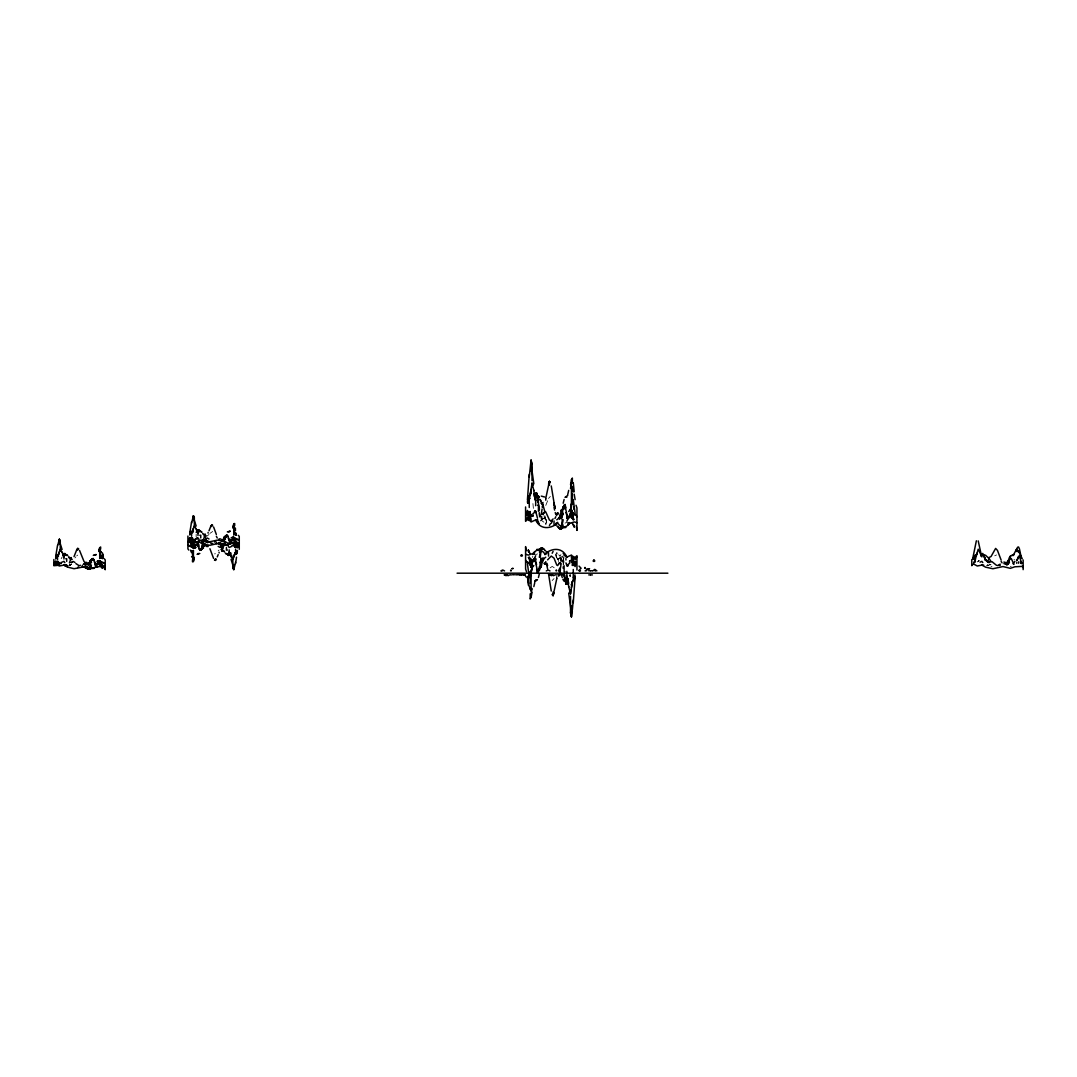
<?xml version="1.0" encoding="UTF-8"?>
<svg xmlns="http://www.w3.org/2000/svg" width="1077" height="1077" viewBox="0 0 1077 1077"><rect width="100%" height="100%" fill="white"/><g stroke="black" fill="none" stroke-linecap="round" stroke-linejoin="round"><path stroke-width="0.75" stroke-dasharray="5 3.75" d="M532.805 556.109L532.59 557.401M543.925 522.183L542.094 520.931L541.179 518.562L542.094 513.11M560.444 563.89L561.359 558.438L560.444 556.069L558.6 554.817M547.601 500.805L545.77 505.423M550.091 567.875L552.218 566.421L554.345 567.875M540.264 520.999L542.094 518.495L542.094 516.489M560.444 560.511L560.444 558.451L562.275 556.001M61.187 558.68L62.103 557.092M548.516 498.422L550.347 496.457M554.022 578.578L552.178 580.543M569.652 575.778L570.15 574.701L570.689 576.383M562.275 557.347L563.19 556.109M564.106 557.671L562.275 561.238L560.444 559.246M74.946 557.926L75.861 556.836M209.921 533.384L212.667 531.5M560.942 554.628C558.223 556.688 561.602 561.05 564.267 558.976M209.005 534.488L207.174 536.009M218.173 550.912L219.089 550.01M541.179 520.11L544.841 517.579L543.01 518.414M559.528 558.586L557.684 559.421L561.359 556.89M69.44 565.196L71.27 564.563L68.524 565.573M76.777 555.799L77.692 555.113M994.717 555.799L996.548 554.951M565.021 523.085L566.865 522.372M537.504 553.915L535.673 554.628M542.094 519.249L543.925 518.185M558.6 558.815L560.444 557.751M986.465 565.573L991.042 564.658M570.5 574.903L569.329 575.131M70.355 564.819L71.27 564.456M1010.307 566.744L1011.222 566.475M977.283 561.925L979.128 560.457L978.212 561.4L979.128 561.023L978.212 560.834L979.128 561.817L978.212 560.592M214.511 553.888L215.427 553.726M570.245 576.585L569.666 576.451M542.094 518.495L543.01 518.67M559.528 558.33L560.444 558.505M991.042 566.287L991.971 566.569M1013.982 559.609L1014.897 559.986M540.264 516.516L539.348 514.671L542.094 517.754M543.925 518.374L544.841 518.872L544.841 517.512L546.685 521.228M555.853 555.772L557.684 559.488L557.684 558.128L558.6 558.626M987.38 564.523L988.296 565.546M70.355 565.546L69.44 563.958M561.359 559.757L562.275 562.194M540.264 514.806L541.179 517.243M557.684 558.128L558.6 561.548M543.925 515.452L544.841 518.872M555.853 554.372L556.459 556.782M546.066 520.218L546.685 522.628M561.359 558.438L561.965 560.942M540.56 516.058L541.179 518.562M539.644 513.15L540.264 515.816M564.106 562.302L563.19 557.496L563.19 565.183M545.07 515.937L545.77 519.76M555.853 553.968L556.54 557.832M545.999 519.168L546.685 523.032M563.19 559.825L563.742 564.321M538.796 512.679L539.348 517.175L539.348 511.817M532.927 503.551L533.384 508.384M196.162 534.165L196.162 537.046M990.126 564.361L989.211 564.456L990.126 564.442"/><path stroke-width="1.5" d="M579.87 570.864L578.874 570.729M529.251 474.338L527.42 500.078M573.274 602.662L575.118 576.922M529.251 477.044L531.082 460.054L532.011 464.564M572.358 609.757L573.274 599.956M527.568 503.026L528.336 495.703M574.203 581.297L574.66 576.909M530.167 495.299L532.011 483.169L533.842 490.573M572.358 581.701L570.527 593.831L568.696 586.427M540.264 557.146L541.179 549.526L540.264 552.649M562.275 524.351L561.359 527.474L562.275 519.854M539.348 557.28L541.179 548.18L542.094 547.749L544.841 550.037M563.19 519.72L561.359 528.82L560.444 529.251L557.684 526.963M528.524 517.27L529.251 511.642L528.336 512.908M574.203 564.092L573.274 565.398L573.826 561.144M525.589 560.188L526.505 562.046L529.251 563.015L532.011 566.906L530.167 577.676L529.251 577.285L527.42 563.554M529.44 516.852L530.167 511.481L529.251 516.193M573.099 560.148L572.358 565.519L573.274 560.807M530.719 560.511L530.167 564.51L531.082 567.269L532.927 560.538L531.082 567.269L531.082 565.869M571.806 516.489L572.358 512.49L571.443 509.731L569.612 516.462L571.443 509.731L571.443 511.131M57.525 545.379L55.681 556.526M191.571 521.928L189.74 533.075M235.607 563.459L236.523 557.146M529.709 496.51L531.082 489.389M572.816 580.49L571.443 587.611M531.082 573.274L532.011 567.552L531.082 572.358L531.082 591.111L530.167 588.352M541.179 560.659L540.264 562.988L541.179 558.142L539.348 569.181L537.504 572.493L536.588 569.208M563.19 513.285L561.359 518.858L563.19 507.819L565.021 504.507L565.937 507.792M571.443 503.726L570.527 509.448L572.358 502.205M541.179 514.631L542.094 509.017M560.444 567.983L561.13 563.769M548.516 484.152L549.432 481.5L550.347 482.563L549.432 481.325L545.77 498.328M554.022 592.848L553.107 595.5L552.178 594.437L553.107 595.675L556.769 578.672M531.082 597.466L532.011 592.363M570.527 484.637L571.443 479.534M527.878 503.201L528.336 500.711L527.73 503.228M976.368 540.789L972.706 558.613M527.42 501.976L528.336 497.561L529.251 496.834L530.167 498.516M541.179 561.723L541.785 558.761M560.74 518.239L561.359 515.277M573.274 569.477L573.274 580.166L575.118 575.024M579.52 570.837L580.516 570.837M57.821 545.137L59.356 539.187L60.272 541.152M191.571 523.099L193.416 515.748L194.331 517.7M235.607 562.288L233.763 569.652L232.847 567.7M535.673 505.705L535.673 497.426L534.757 498.18L535.673 494.087L536.588 493.791L539.348 508.29M566.865 582.913L565.937 583.209L564.106 574.472L565.937 584.124L566.865 583.801L567.781 578.82L566.865 579.574L566.865 571.295M533.842 586.615L534.757 582.684M567.781 494.316L568.696 490.385M538.433 577.514L539.348 573.758M564.106 499.486L563.19 503.242M526.505 514.241L527.42 510.404M575.118 566.596L576.033 562.759M55.681 558.95L56.596 554.628M190.656 531.176L189.74 534.986L189.74 534.205M236.523 554.211L237.438 550.414M570.527 612.436L571.443 616.946L572.358 610.928M543.01 557.698L541.179 567.04L540.264 567.687M559.528 519.302L561.359 509.959L562.275 509.367M534.757 496.793L535.673 493.199L536.588 492.876L538.433 502.528L537.504 496.753M530.167 495.595L531.082 492.054M571.443 584.946L572.358 581.405M975.452 561.521L974.537 562.181L978.212 549.203L981.874 556.849L980.959 555.49L981.874 555.369L980.959 555.692M58.441 554.453L60.272 549.203L62.103 552.407M192.5 531.001L194.331 525.751L196.162 528.955M531.082 594.491L532.011 588.513L531.082 589.752L530.167 587.517M571.443 482.509L570.527 488.487L571.443 487.248M540.264 566.96L539.348 570.379L539.348 566.785M562.275 510.04L563.19 506.621L563.19 509.017M530.786 560.053L530.167 562.315L529.251 557.038M571.443 518.064L572.358 514.685L573.274 519.962M530.167 517.674L531.082 514.348L529.251 517.66L532.927 515.896M573.274 559.34L572.358 559.326L571.443 562.652L573.274 558.801M90.535 565.075L89.62 568.373L90.535 567.027M202.584 543.764L203.499 540.466L202.584 541.812M224.595 541.637L223.679 544.935L224.595 543.575M974.537 562.194L975.452 558.936L973.621 563.338M91.451 565.021L89.62 568.952L85.958 568.158M201.668 543.818L203.499 539.887L207.174 540.681M225.51 541.569L224.595 544.706L222.764 545.258L225.51 543.885M56.596 564.563L57.525 561.521L56.596 562.073M236.523 546.766L235.607 547.331L236.523 544.275L234.692 547.385L235.607 544.477L233.763 546.147L235.607 544.706L234.692 545.137L234.692 543.67M57.525 564.361L58.441 561.454L57.525 563.5M191.571 540.923L192.5 538.015L191.571 540.923L193.416 539.254L191.571 540.681L192.5 540.25L192.5 541.731M531.082 560.552L532.011 562.019L532.927 561.4L535.673 555.745M566.865 521.255L569.612 515.6L570.527 514.981L571.443 516.448M527.42 515.843L529.251 511.642M575.118 561.157L573.274 565.358M539.348 568.629L538.433 572.075M563.19 508.371L564.106 504.925M532.927 560.336L532.011 562.908L532.011 559.932M569.612 516.664L570.527 514.092L570.527 517.068M57.525 556.23L59.356 551.895M191.571 532.778L193.416 528.444M235.607 552.609L233.763 556.944M90.535 562.396L89.62 564.644L92.366 558.613L94.211 559.852M239.269 542.889L231.016 543.346L226.426 544.895L220.018 543.037L209.921 545.272L203.499 544.262L200.753 550.226L198.908 548.987M69.44 562.827L70.355 560.39M203.499 539.375L204.415 536.938M222.764 548.449L223.679 546.012M561.359 516.664L563.19 513.541M561.359 516.341L562.275 514.012M76.777 549.62L78.621 548.705L77.692 548.408L76.777 549.647L74.03 556.58M210.836 526.182L212.667 525.266L211.752 524.957L210.836 526.195L209.005 530.759M217.258 556.903L218.173 554.628M560.444 515.452L559.528 517.714L556.769 519.828M542.094 561.548L543.01 559.286L545.77 557.172M98.788 549.835L99.717 547.628M193.416 561.211L194.331 559.003M232.847 526.384L233.763 524.176M534.757 561.319L535.673 559.125M566.865 517.875L567.781 515.681M231.932 537.558L233.763 537.248L231.932 540.169L233.763 537.248L235.607 539.092L239.269 540.317M202.584 546.443L203.499 544.195L197.993 541.664L193.416 542.552L189.74 540.573L187.91 541.637M533.842 513.15L534.757 511.104L535.673 511.265L537.504 518.212M565.937 562.894L566.865 565.735L567.781 565.896L568.696 563.85M542.094 507.105L543.01 505.073L544.841 511.723M558.6 570.15L559.528 571.927L560.444 569.895M559.528 570.81L560.444 568.791M996.548 565.371L991.971 561.655L988.296 562.194L989.211 562.625L986.465 560.875L987.38 561.521L989.211 558.68L991.042 561.561M1007.56 561.884L1010.307 556.311L1013.982 554.48L1013.067 555.624L1017.644 547.183L1018.559 546.981L1019.475 548.987L1021.09 556.782M195.247 545.137L193.416 548.139L191.571 546.308L187.91 545.07M223.679 539.658L222.764 541.569L225.51 539.025M551.262 523.341L552.178 521.43M539.348 551.962L541.179 548.287L542.094 548.785L541.179 548.18L539.348 549.741M563.19 525.038L561.359 528.713L560.444 528.215L561.359 528.82L563.19 527.259M55.681 557.347L56.596 555.422L58.441 555.84M189.74 533.896L190.656 531.984L192.5 532.401M234.692 552.999L236.523 553.416L237.438 551.491M975.452 556.472L977.283 553.039L975.452 556.028M554.938 518.522L555.853 516.677M63.933 558.963L63.933 555.369L63.018 555.692L63.933 553.928L65.778 555.072M229.186 549.876L229.186 553.47L231.016 553.12L229.186 554.911L227.355 553.766M231.016 556.432L232.847 559.636L234.692 554.386L232.847 556.378M549.432 525.509L550.347 523.745M552.178 553.255L553.107 551.491M525.589 519.854L527.42 517.418L531.082 521.968L535.673 519.908C540.129 530.019 550.535 529.13 557.684 523.112C561.05 528.134 566.004 528.188 569.612 523.503L574.203 521.901L576.949 522.762M576.949 557.146L575.118 559.582L571.443 555.032L566.865 557.092C562.396 546.981 552.003 547.87 544.841 553.888C541.475 548.866 536.521 548.812 532.927 553.497L528.336 555.099L525.589 554.238M533.842 565.492L532.011 567.525L528.336 562.423L526.505 561.965M568.696 511.508L570.527 509.475L573.274 513.985L576.033 514.954L576.949 516.812M54.765 562.652L55.681 560.982M188.825 539.2L189.74 537.544M237.438 547.856L238.354 546.187M99.717 557.846L100.632 556.19L101.548 556.365L102.463 558.734M193.416 550.993L192.5 552.649L191.571 552.474L190.656 550.105M233.763 534.407L234.692 532.738L235.607 532.913L236.523 535.282M87.789 564.846L90.535 560.538M205.33 543.993L202.584 548.301M221.849 541.394L224.595 537.086M1005.73 563.944L1009.391 559.353M973.621 557.671L972.706 559.246L974.537 555.422L976.368 555.84M67.609 555.247L63.933 553.538L63.018 555.099L63.933 556.849L62.103 552.232M193.416 531.19L192.5 532.738L191.571 532.2M197.078 531.648L198.908 529.951L201.668 532.078M225.51 553.591L227.355 554.009L228.27 555.436L230.101 553.74M980.959 555.099L982.789 553.403L985.549 560.067L984.634 558.694L987.38 561.615L984.634 558.95L987.38 561.521M58.441 554.574L59.356 553.349M192.5 531.136L193.416 529.601M99.717 548.907L98.788 551.505L99.717 550.966L101.548 552.326M193.416 559.932L194.331 557.334L193.416 557.873L191.571 556.513M233.763 525.468L232.847 528.053L233.763 527.515L235.607 528.888M562.275 509.717L561.359 511.198L561.359 509.959M540.264 567.283L541.179 565.802L541.179 567.04M90.535 560.834L91.451 559.353L92.366 560.336M200.753 548.503L201.668 549.485L202.584 548.005M226.426 536.885L225.51 535.902L223.679 537.342M101.548 565.129L100.632 562.84L99.717 564.308L98.788 563.298M58.441 564.133L59.356 562.692L57.525 564.133L61.187 563.365M511.306 570.797L510.929 569.975L510.552 570.797M556.728 570.797L556.338 569.975L555.961 570.797M595.716 570.823L594.935 569.652L594.962 570.823M534.757 552.097L532.927 554.426M567.781 524.903L569.612 522.574M553.107 518.912L551.262 520.999L549.432 520.016L545.77 511.952L544.841 511.454L543.01 514.267L543.925 513.029M204.415 543.791L201.668 546.604L203.499 545.285M1006.645 565.048L1009.391 562.342L1007.56 563.554L1008.476 562.584L1007.56 564.644L1009.391 559.865L1011.222 558.438L1013.982 564.402M537.504 521.618L536.588 520.945L537.504 519.639L537.504 521.618L538.433 521.456L537.504 521.941L539.348 523.503M228.27 536.413L226.426 535.175L223.679 541.206L217.258 540.129L207.174 542.35L200.753 540.506L196.162 542.054L187.91 542.498M215.427 560.444L216.342 559.192L214.511 560.134L215.427 560.363L215.427 558.828M95.126 565.681L97.872 563.231L99.717 563.608M197.993 543.158L195.247 545.608L193.416 545.231M229.186 542.243L231.932 539.792L233.763 540.156M527.42 512.49L528.336 511.319M558.6 563.971L559.528 562.813L557.684 565.546L556.769 565.048L554.022 558.155L551.262 556.055L547.601 559.865M574.203 565.681L575.118 564.51M189.74 539.9L191.571 538.069L190.656 538.742M237.438 545.5L235.607 547.318M58.441 555.18L57.525 556.324L58.441 556.176L57.525 555.638M192.5 531.728L190.656 533.303M234.692 553.659L235.607 552.514M1014.897 561.467L1013.067 563.742M91.451 560.107L92.366 558.613M225.51 536.656L226.426 535.175M97.872 563.702L98.788 562.584L98.788 563.877M231.932 540.25L232.847 539.146L232.847 540.425M100.632 557.442L99.717 558.492L99.717 550.374L100.632 551.572M234.692 533.99L233.763 535.054L233.763 526.936L234.692 528.12M973.621 559.246L974.537 558.196M1018.559 557.442L1016.728 560.834L1018.559 556.19L1019.475 556.365L1021.319 562.302M514.469 574.755L512.585 574.755M518.064 574.755L519.949 574.755M521.443 574.755L523.341 574.755M559.892 574.755L558.007 574.755M223.679 540.25L224.595 539.214L223.679 541.206L229.186 543.737L233.763 542.848L237.438 544.814L239.269 543.764M501.734 570.837L502.474 570.743M558.6 576.168L559.528 575.145M231.016 542.821L231.932 541.812M89.62 563.554L91.451 562.234M236.523 544.343L235.607 545.352L235.607 544.477M500.872 570.931L502.717 569.989L504.575 570.931M546.295 570.931L548.139 569.989L549.984 570.931M85.029 565.062L88.704 563.177M204.415 545.662L206.259 544.625L205.33 544.895M573.274 577.366L574.203 576.397M542.094 503.43L543.01 502.447M566.865 518.481L567.781 517.525M534.757 559.475L535.673 558.519L535.673 560.228M95.126 564.227L96.041 563.271M192.5 544.41L192.5 546.954L193.416 544.06L194.331 546.174L195.247 545.231L193.416 548.139L191.571 542.862M197.078 545.568L197.993 544.612M229.186 540.775L230.101 539.833M526.505 515.102L527.42 514.146L528.336 514.927M574.203 562.073L575.118 562.854L576.033 561.898M62.103 562.181L63.933 561.359L64.862 562.584M196.162 538.729L197.993 537.908L198.908 539.146M228.27 546.254L229.186 547.479L231.016 546.658M980.043 562.181L981.874 561.359L982.789 562.584M70.355 559.555L71.27 558.68L72.199 559.448M204.415 536.117L205.33 535.242L206.259 536.009M204.415 536.602L205.33 535.713M222.764 548.799L221.849 550.159L220.933 549.391M194.331 545.164L195.247 544.289M1006.645 563.756L1009.391 562.302M507.644 574.849L506.109 575.67L504.13 574.849M509.69 574.849L508.156 575.67L506.19 574.849M553.053 574.849L551.518 575.67L549.553 574.849M555.113 574.849L553.578 575.67L551.599 574.849M91.451 567.323L88.704 568.696L102.463 565.963L105.209 566.34M201.668 541.516L204.415 540.142L201.668 540.56M83.198 564.51L85.029 563.581L84.114 563.702M525.589 516.045L526.505 515.264M99.717 565.196L100.632 564.429L99.717 560.7L97.872 563.608L99.717 560.7L101.548 562.544L105.209 563.769M558.6 517.997L559.528 517.229M543.01 559.771L543.925 559.003M77.692 567.525L78.621 566.771M211.752 544.073L212.667 543.32M214.511 542.068L215.427 541.314M569.612 515.964L570.527 515.21L574.203 519.518M532.927 561.036L532.011 561.79L528.336 557.482M53.85 565.075L55.681 564.025L59.356 566.004L63.933 565.102L67.609 567.135L74.03 568.71L85.958 566.489L91.451 568.333M971.791 565.075L973.621 564.025L977.283 566.004L981.874 565.102L985.549 567.135L992.886 568.75L1002.97 566.556L1010.307 568.333L1014.897 566.785L1023.15 566.34M96.957 561.467L98.788 560.592L104.294 562.988M196.162 547.372L194.331 548.247L188.825 545.851M231.016 538.015L232.847 537.14L238.354 539.55M558.6 513.756L557.684 512.8L556.769 513.514L556.769 515.398M543.925 563.244L544.841 564.2L545.77 563.486L545.77 561.602M101.548 565.977L102.463 565.277L102.463 566.623M236.523 541.825L235.607 542.525L234.692 538.446L234.692 540.977L236.523 541.718M567.781 495.366L565.021 497.345M534.757 581.634L537.504 579.655M56.596 562.181L57.525 561.521M90.535 560.686L89.62 560.794M202.584 548.153L203.499 548.045M536.588 520.945L537.504 519.639M1005.73 564.038L1006.645 563.419M517.189 574.795L515.695 574.795M562.611 574.795L561.117 574.795M96.041 567.269L97.872 566.26M197.078 541.583L195.247 542.579M230.101 543.818L231.932 542.808M556.769 522.883L557.684 522.318M544.841 554.682L545.77 554.116M64.862 564.523L64.862 565.56L65.778 564.981L66.693 565.775L65.778 565.99L67.609 566.664M187.91 542.269L191.571 541.946M239.269 543.118L235.607 543.441M536.588 496.941L538.433 496.066L539.348 497.143M565.937 580.059L564.106 580.934L563.19 579.857M1000.223 564.133L997.464 565.573M567.781 518.562L568.696 518.037L567.781 518.562L565.937 512.517M534.757 558.438L533.842 558.963L534.757 558.438L536.588 564.483M71.27 562.625L72.199 562.127M206.259 538.675L205.33 539.187L207.174 538.002L209.005 538.985M220.933 546.712L221.849 546.214L220.018 547.399L218.173 546.402M55.681 561.884L56.596 561.386M189.74 538.446L190.656 537.935M236.523 547.453L237.438 546.954M572.358 559.326L569.612 561.104M565.937 527.501L561.359 527.918L561.359 528.82M536.588 549.499L541.179 549.082L540.264 548.583M70.355 557.967L71.27 557.549M205.33 534.098L203.499 534.515L202.584 533.303M221.849 551.289L223.679 550.872L224.595 552.084M95.126 564.483L96.041 564.065L96.041 564.981M197.078 544.774L197.993 544.356L197.993 545.097M56.596 563.944L55.681 562.611L53.85 563.433M188.825 539.577L190.656 539.496L190.656 540.506M236.523 545.891L239.269 545.406M225.51 544.841L223.679 545.514L223.679 544.087M585.08 570.864L586.225 570.864M560.444 514.658L559.528 516.085M542.094 562.342L543.01 560.915M521.349 574.943L519.895 574.943M525.091 574.903L523.18 574.943M569.612 510.431L570.527 510.094L572.358 499.324L573.274 499.715L575.118 513.446M532.011 566.906L532.927 566.569M86.874 564.267L87.789 563.944M220.933 540.829L221.849 540.492M197.993 535.511L197.993 531.917L196.162 532.267L197.993 530.476L199.837 531.634M97.872 563.392L102.463 565.156M195.247 545.447L190.656 543.683M231.932 539.954L236.523 541.489M90.535 562.665L91.451 562.342L90.535 562.584M79.536 565.573L80.452 565.263M564.927 575.145L563.473 574.755M86.874 562.436L85.029 562.329L85.029 563.15M220.933 538.998L219.089 538.89L219.089 539.712M206.259 546.402L208.09 546.51L208.09 545.689M534.757 497.089L535.673 500.832L534.757 497.709L535.673 497.426M566.865 579.574L567.781 579.291L566.865 576.168L567.781 579.911M93.295 555.342L96.041 554.48M229.186 531.324L230.101 531.028M197.078 554.359L197.993 554.076M541.273 496.107L544.639 497.009M588.607 570.729L590.492 570.729M590.654 570.729L592.538 570.729M87.789 568.777L88.704 569.141M205.33 540.062L204.415 539.698M64.862 565.263L65.778 564.981M227.355 531.89L229.186 531.809M197.993 553.578L199.837 553.497M563.19 513.823L562.275 513.662M85.029 566.394L85.958 566.139M207.174 542.7L208.09 542.445M219.089 542.943L220.018 542.7M64.862 555.167L67.609 555.53M66.693 564.86L63.933 564.994M223.679 545.474L221.849 545.312M192.5 540.694L195.247 539.914M234.692 544.706L231.932 545.474L231.932 546.51M590.344 574.916L588.756 574.916M590.802 574.916L592.39 574.916M584.932 568.373L584.986 567.391L584.851 568.373M586.655 570.298C588.607 567.04 585.39 570.043 586.521 570.352M198.908 540.452L203.499 540.264L202.584 540.062M94.211 568.387L89.62 568.575L90.535 568.791M228.27 544.949L223.679 545.124L224.595 545.339M521.524 554.722C518.71 556.647 524.445 556.647 521.631 554.722M593.898 560.013C591.085 561.952 596.82 561.952 594.006 560.013M88.704 562.827L87.789 563.446M204.415 546.012L205.33 545.393M1006.645 562.827L1003.885 562.032M536.588 496.335L538.433 496.214L539.348 497.789M565.937 580.665L564.106 580.786L563.19 579.211M537.504 505.261L538.433 505.1L538.433 511.292M565.021 571.739L564.106 571.9L564.106 565.708M97.872 560.996L99.717 561.225M195.247 547.843L193.416 547.614M975.452 556.324L976.368 556.176M227.355 553.915L225.51 553.309M196.162 528.794L197.078 532.051L197.993 531.917M63.018 555.49L63.933 555.369M229.186 553.47L230.101 553.349L231.016 556.607M541.179 503.417L542.094 503.296M201.668 546.362L202.584 546.254M197.993 554.022L198.908 553.766M197.993 544.895L198.908 544.787M505.49 574.903L504.776 574.903M511.4 574.903L510.686 574.903M550.912 574.903L550.199 574.903M556.822 574.903L556.109 574.903M578.982 570.325L581.095 568.266L579.036 566.098M64.862 554.897L65.778 554.83M982.789 554.897L985.549 555.247L988.296 557.859L991.042 556.54L995.633 548.408L997.464 550.401L1001.139 560.094M199.837 535.309L200.753 535.242L200.753 537.935M65.778 558.761L66.693 558.694L66.693 561.373M227.355 550.078L226.426 550.145L226.426 547.466M85.958 566.717L86.874 566.664M70.355 558.519L68.524 556.755M592.915 570.797L594.76 569.383L596.887 570.837M103.379 567.417L102.463 568.198L100.632 566.475M457.079 573.193L667.888 573.193M204.415 539.792L206.259 540.264M220.018 544.706L222.764 545.595M86.874 568.575L88.704 569.046M1020.404 562.8L1022.235 562.961M234.692 532.913L235.607 532.953L235.607 535.269M192.5 552.488L191.571 552.434L191.571 550.724M100.632 556.365L101.548 556.405L101.548 558.128M983.705 565.088L981.874 564.765M558.6 527.932L560.444 529.009M542.094 547.991L543.925 549.068M230.101 531.419L228.27 531.634M223.679 539.442L221.849 540.008M95.126 554.817L96.041 554.87M190.656 543.898L192.5 544.302M100.632 564.536L102.463 564.94M572.358 499.715L573.274 499.809L573.274 503.78M530.167 577.285L529.251 577.191L529.251 571.847M200.753 549.068L201.668 549.176L200.753 548.705M92.366 559.771L91.451 559.663L92.366 560.134M999.308 565.344L1000.223 565.465M206.259 540.789L208.09 541.112M220.933 544.599L219.089 544.289M86.874 568.05L85.029 567.741M534.757 580.732L535.673 580.853M94.211 555.072L95.126 555.261M220.933 545.124L222.764 545.056L222.764 546.645M78.621 565.371L75.861 563.567M57.525 565.398L53.85 565.721L53.85 559.501M564.106 507.59L563.19 507.348L564.106 508.438M538.433 569.41L539.348 569.652M558.6 526.707L556.769 525.98M561.359 527.918L562.275 528.417M64.862 565.56L65.778 565.842M197.078 530.274L201.668 531.796M233.763 527.313L234.692 527.69M192.5 557.267L193.416 558.074M99.717 550.764L100.632 551.128M576.033 515.035L574.203 514.577L571.443 510.498M565.937 496.753L566.865 497.157M535.673 579.843L536.588 580.247M70.355 557.859L69.44 557.442L69.44 558.626M1003.885 563.54L1004.801 563.998M544.841 550.549L545.77 551.02M226.426 536.696L225.51 536.211L226.426 536.925M526.222 577.07L524.755 574.728M191.571 543.481L192.5 543.993M529.251 520.581L527.42 519.558L525.589 521.322L525.589 506.957M573.274 556.419L575.118 557.442L576.949 555.678L576.949 570.043M563.19 553.497L565.021 555.059L564.106 555.544L565.937 556.055M535.673 519.653L536.588 520.272M565.937 556.728L566.865 557.347M571.443 487.329L573.274 490.412M531.082 589.671L529.251 586.588L527.42 577.353M572.358 518.616L573.274 519.343M529.251 557.657L530.167 558.384M236.523 544.747L234.692 543.023M192.5 557.711L193.416 558.465L193.416 550.347M74.946 562.436L73.115 561.44L71.27 562.665M193.416 517.485L196.162 526.047M233.763 567.916L231.016 559.34M59.356 540.923L62.103 549.499M540.829 500.832L539.927 499.741M571.443 486.777L572.358 488.648M530.167 589.361L531.082 590.223M230.101 555.113L229.186 554.238L229.186 555.301M63.018 553.726L63.933 554.601L63.933 553.538M1018.559 551.936L1017.644 550.966L1016.728 551.505L1018.559 551.128L1022.235 558.734M233.763 527.515L235.607 530.194M192.5 556.903L193.416 557.873M99.717 550.966L100.632 551.936M191.571 541.394L193.416 543.643M101.548 567.108L102.463 568.091M232.847 539.846L233.763 540.856L234.692 539.402L235.607 541.677M194.331 545.541L193.416 544.531L192.5 545.999L191.571 543.71M87.789 564.146L88.704 565.183M567.781 522.749L568.696 523.826L568.696 522.614M534.757 554.251L533.842 553.174L533.842 554.386M227.355 535.632L230.101 540.95L231.016 540.842L229.186 540.223L228.27 538.46M199.837 549.755L197.078 544.437L196.162 544.545L197.993 545.164L198.908 546.941M93.295 559.084L96.041 564.402L96.957 564.294L96.041 564.523L94.211 561.898M238.354 535.323L239.269 536.494L239.269 549.337M188.825 550.078L187.91 548.907L187.91 536.05M104.294 558.761L105.209 559.932L105.209 569.652M1022.235 566.34L1023.15 567.646M238.354 542.902L239.269 544.208M230.101 553.349L229.186 551.989L230.101 553.618M197.078 532.051L197.993 533.398L197.078 531.782M1001.139 561.427L1002.054 562.854M233.763 569.356L232.847 567.942L232.847 560.713M193.416 516.031L194.331 517.458L194.331 524.674M59.356 539.483L60.272 540.91L60.272 548.126M229.186 553.995L230.101 555.436M197.078 529.965L197.993 531.392M216.342 536.279L217.258 537.988M84.114 561.723L79.536 550.401M572.358 487.612L571.443 485.889L571.443 504.642M531.082 464.066L533.842 483.869M571.443 612.934L568.696 593.131M230.101 553.147L231.016 555.099M534.757 493.629L535.673 495.649L535.673 493.199M209.921 548.745L213.596 558.438M197.993 543.912L198.908 545.985M238.354 543.885L239.269 546.052M104.294 567.323L105.209 569.491M573.274 524.539L574.203 526.815M572.358 523.072L574.203 527.057L574.203 525.293M530.167 553.928L528.336 549.943L528.336 551.707M528.336 550.185L529.251 552.461M531.082 558.936L532.011 561.265M102.463 553.955L103.379 556.338M1020.404 555.517L1021.319 557.899L1020.404 555.395M216.342 534.448L213.596 526.963M234.692 539.483L235.607 541.906M100.632 562.934L101.548 565.358M1020.404 561.171L1021.319 563.702M565.021 505.988L567.781 518.279M537.504 571.012L534.757 558.721M576.033 505.275L576.949 507.967L576.949 530.409M526.505 571.725L525.589 569.033L525.589 546.591M540.264 499.472L542.094 504.696M561.359 574.795L562.275 577.528M100.632 561.884L101.548 564.954M980.959 553.403L978.212 540.91M555.247 512.531L555.853 514.725M567.162 581.903L567.781 584.111M531.082 460.714L532.011 464.012L532.011 480.692M571.443 616.286L570.527 612.988L570.527 596.308M546.981 563.379L547.601 565.573M572.358 489.483L572.977 492.108M554.022 507.482L554.628 510.108M546.685 564.9L547.601 568.844M568.696 583.357L567.781 578.82L567.781 579.709M533.842 493.643L534.448 496.672M554.938 508.156L551.262 485.956M576.262 526.303L576.949 530.046M525.589 546.954L526.276 550.697M102.463 552.945L103.379 558.048M574.203 494.168L575.118 499.647M564.106 574.795L565.021 580.247M548.516 573.745L551.262 591.044M572.358 514.887L573.045 519.101M529.48 557.899L530.167 562.113M573.516 506.567L573.974 509.408M573.274 519.558L572.358 512.49L572.358 518.347M529.251 557.442L530.167 564.51L530.167 558.653M567.781 579.291L568.696 586.817M533.842 490.183L534.757 497.709M573.274 482.684L574.203 491.812M527.649 576.33L528.336 585.188M1023.15 559.932L1023.15 569.652M1018.559 561.884L1018.559 563.204M1016.728 562.584L1016.728 563.298M971.791 559.501L971.791 565.721M575.118 561.911L575.118 562.854M574.203 575.212L574.203 579.439M572.358 482.981L572.358 478.04L571.443 479.979M572.358 493.656L572.358 502.636M572.358 558.021L572.358 558.869M572.358 559.205L572.358 560.336M571.443 556.526L571.443 558.371M571.443 584.246L571.443 585.296M571.443 605.934L571.443 616.946M570.527 589.806L570.527 593.831M569.612 560.807L569.612 563.5M569.612 591.636L569.612 592.471M567.781 564.631L567.781 565.896M566.865 564.402L566.865 565.735M565.937 558.411L565.937 560.013M565.937 579.682L565.937 584.124M565.021 504.507L565.021 509.179M563.19 566.825L563.19 568.333M561.359 525.522L561.359 527.474M560.444 527.743L560.444 529.251M560.444 562.463L560.444 563.796M560.444 572.304L560.444 573.57M559.528 568.239L559.528 571.927M557.684 512.8L557.684 514.254M556.769 552.932L556.769 553.753M556.769 576.787L556.769 578.362M555.853 523.247L555.853 524.957M554.022 520.918L554.022 524.499M553.107 591.946L553.107 595.675M549.432 481.325L549.432 485.054M548.516 552.501L548.516 556.082M546.685 552.043L546.685 553.753M545.77 498.638L545.77 500.213M545.77 523.247L545.77 524.068M544.841 562.746L544.841 564.2M543.01 503.901L543.01 507.375M542.094 513.204L542.094 514.537M542.094 547.749L542.094 549.257M541.179 548.18L541.179 551.478M539.348 508.667L539.348 510.175M537.504 570.527L537.504 572.493M536.588 492.876L536.588 497.318M535.673 511.265L535.673 512.598M534.757 497.291L534.757 498.18M534.757 511.104L534.757 512.369M532.927 484.529L532.927 485.364M532.927 513.5L532.927 516.193M532.011 483.169L532.011 487.194M532.011 566.287L532.011 567.525M531.082 460.054L531.082 471.066M531.082 491.704L531.082 492.754M531.082 518.629L531.082 520.474M531.082 597.021L530.167 598.96L530.167 593.858M530.167 516.664L530.167 517.795M530.167 518.131L530.167 518.979M530.167 574.364L530.167 583.344M529.251 496.834L529.251 507.523M528.336 497.561L528.336 501.788M527.42 514.146L527.42 515.089M236.523 550.724L236.523 553.416M235.607 549.095L235.607 553.726M234.692 525.67L234.692 523.53L233.763 523.732L233.763 526.141M234.692 530.288L234.692 534.179M233.763 543.495L233.763 544.289M233.763 564.886L233.763 569.652M232.847 557.899L232.847 559.636M231.016 541.744L231.016 543.36L230.101 542.404M230.101 541.435L229.186 540.506M228.27 544.316L228.27 545.002M228.27 553.524L228.27 555.436M227.355 534.986L227.355 535.834M225.51 535.902L225.51 537.463M223.679 550.872L222.764 550.32M221.849 544.531L221.849 545.581M221.849 548.005L221.849 550.67M219.089 552.259L219.089 552.945M218.173 543.104L218.173 543.845M216.342 542.094L216.342 543.643M211.752 524.957L211.752 526.572M210.836 541.744L210.836 543.306M209.005 541.556L209.005 542.296M208.09 532.442L208.09 533.128M205.33 534.731L205.33 537.383M205.33 539.819L205.33 540.869M204.415 535.067L203.499 534.515M203.499 539.887L203.499 541.3M201.668 549.458L201.668 548.758L200.753 550.226M199.837 549.553L199.837 550.401M198.908 529.951L198.908 531.876M198.908 540.398L198.908 541.085M197.993 530.099L197.993 531.136M197.078 537.84L197.078 539.281M195.247 538.877L195.247 540.048M194.331 525.751L194.331 527.501M194.331 543.979L194.331 546.254M193.416 515.748L193.416 520.514M193.416 541.098L193.416 541.906M193.416 559.246L193.416 561.655L192.5 561.857L192.5 559.717M192.5 551.222L192.5 555.099M191.571 531.675L191.571 536.292M190.656 531.984L190.656 533.815M100.632 549.122L100.632 546.981L99.717 547.816M100.632 553.74L100.632 557.617M96.957 565.923L96.957 566.798L96.041 565.856M93.295 558.438L93.295 559.286M91.451 559.353L91.451 560.902M89.62 567.539L89.62 568.952M87.789 567.969L87.789 569.019M84.114 566.542L84.114 567.283M82.283 565.533L82.283 567.094M77.692 548.408L77.692 550.01M71.27 558.169L71.27 559.677M64.862 553.403L64.862 555.315M61.187 562.329L61.187 563.5M60.272 549.203L60.272 550.939M59.356 539.187L59.356 543.952M59.356 564.55L59.356 565.344M58.441 563.702L58.441 565.169M57.525 555.113L57.525 559.744M56.596 555.422L56.596 557.253M55.681 557.644L55.681 558.424M513.083 568.454L512.1 568.589L513.083 568.454M589.469 568.71L588.486 568.844L589.469 568.71M1016.728 549.27L1015.813 551.236L1016.728 549.324M1010.307 556.27L1009.391 557.953L1010.307 556.311M974.537 555.894L973.621 557.347L974.537 555.894M552.178 520.514L551.262 520.999L552.178 520.514M1013.067 554.763L1012.138 555.153L1013.067 554.817M66.693 565.546L65.778 564.711L66.693 565.613M1019.475 552.326L1018.559 551.262L1019.475 552.353M985.549 559.959L984.634 558.088L985.549 560.067M984.634 557.442L983.705 555.072L984.634 557.576M554.938 508.344L554.022 503.376L554.938 508.344"/></g></svg>
